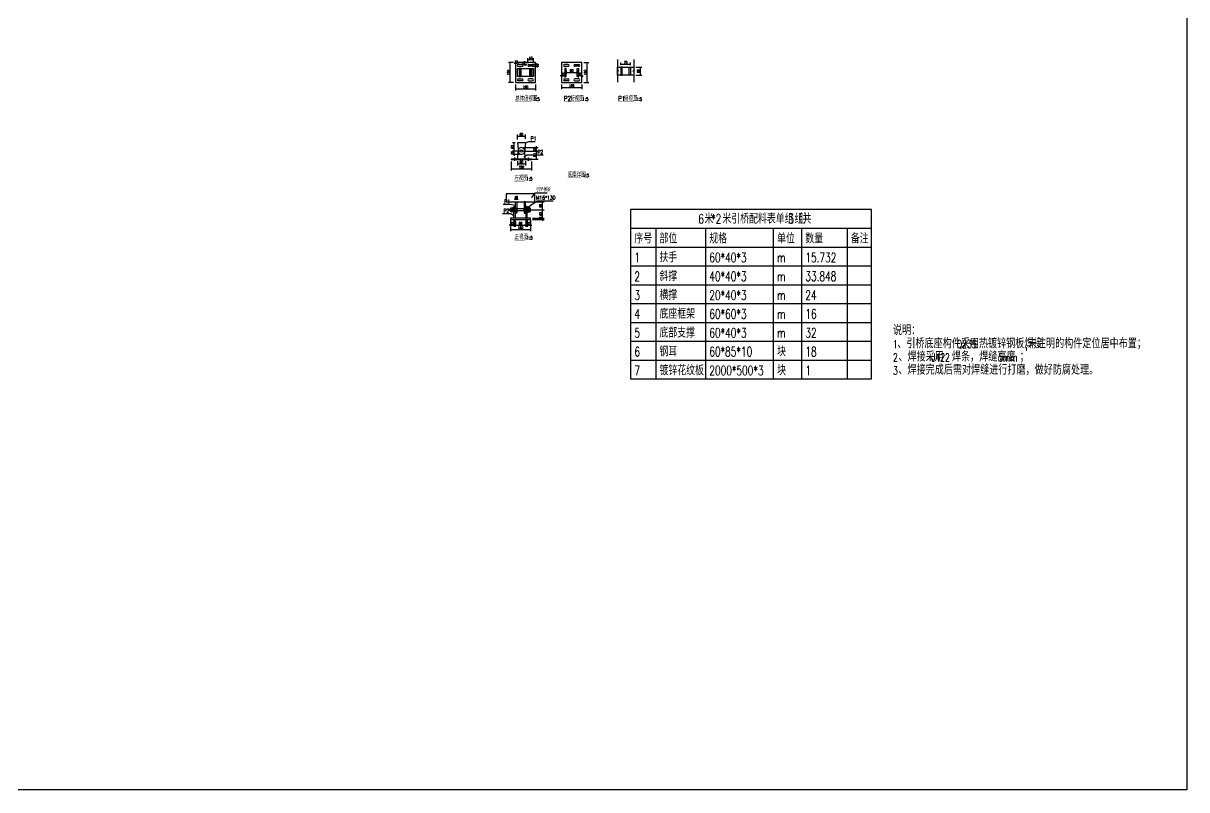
# Model space of a CAD drawing. Header units: millimetres. Extents: x -1003406 to 3312184, y 81337 to 716393.
# Drawn here: x 1125369 to 1134017, y 433868 to 439565 of the extents above; entities that cross this region are included whole.
import ezdxf

# ---------------------------------------------------------------- set-up
doc = ezdxf.new("R2010")
doc.units = ezdxf.units.MM
doc.header["$LTSCALE"] = 10
for name, pattern in [('ACAD_ISO03W100', [30, 12, -18]), ('CENTER2', [28.575, 19.05, -3.175, 3.175, -3.175]), ('DASHED2', [0.375, 0.25, -0.125])]:
    doc.linetypes.add(name, pattern=pattern)
doc.layers.get('0').update_dxf_attribs({"linetype": 'CONTINUOUS'})
doc.layers.get('Defpoints').update_dxf_attribs({"linetype": 'CONTINUOUS'})
for name, color, linetype in [('DIM_SYMB', 3, 'CONTINUOUS'), ('PUB_TAB', 7, 'CONTINUOUS'), ('PUB_TEXT', 7, 'CONTINUOUS'), ('W-MOUNTING固定方式', 5, 'CONTINUOUS'), ('铝架', 3, 'CONTINUOUS')]:
    doc.layers.add(name, color=color, linetype=linetype)
doc.styles.add('_TCH_WINDOW', font='SIMPLEX', dxfattribs={"height": 3.5, "bigfont": 'GBCBIG'})
doc.styles.get("Standard").update_dxf_attribs({"font": 'simplex.shx', "width": 0.7, "bigfont": 'hztxt.shx'})
doc.styles.add('STANDARD_T3', font='simplex.shx', dxfattribs={"width": 0.7, "bigfont": 'gbcbig.shx'})
doc.dimstyles.new('W&&5', dxfattribs={"dimtxt": 17.5, "dimasz": 5, "dimexe": 12.5, "dimexo": 15, "dimgap": 5, "dimtad": 1, "dimdec": 0, "dimzin": 0, "dimdsep": 46, "dimtxsty": 'STANDARD_T3', "dimcen": 0.09, "dimclrd": 1, "dimclre": 1, "dimclrt": 7, "dimazin": 2, "dimtfac": 1, "dimtdec": 0, "dimtix": 1, "dimtmove": 2, "dimatfit": 3, "dimfxl": 100, "dimtolj": 1, "dimtzin": 0, "dimarcsym": 0})

# ---------------------------------------------------------------- blocks, each defined once
blk = doc.blocks.new('*D62')
at = {"color": 1, "lineweight": -2, "transparency": 16777216}
for p, q in [((1129922.1, 439238.8), (1129967.7, 439238.8)), ((1129955.2, 439233.8), (1129955.2, 439183.8)), ((1129922.1, 439178.8), (1129967.7, 439178.8))]:
    blk.add_line(p, q, dxfattribs=at)
at = {"color": 1, "transparency": 16777216}
for points in [[(1129954.4, 439233.8), (1129956, 439233.8), (1129955.2, 439238.8)], [(1129954.4, 439183.8), (1129956, 439183.8), (1129955.2, 439178.8)]]:
    blk.add_solid(points, dxfattribs=at)
at = {"layer": 'Defpoints', "color": 0, "transparency": 16777216}
for p in [(1129907.1, 439238.8), (1129907.1, 439178.8), (1129955.2, 439178.8)]:
    blk.add_point(p, dxfattribs=at)
at = {"color": 7, "transparency": 16777216, "insert": (1129941.4, 439208.8), "char_height": 17.5, "attachment_point": 5, "rotation": 90, "style": 'STANDARD_T3'}
blk.add_mtext('\\A1;60', dxfattribs=at)
blk = doc.blocks.new('gangban')
at = {"layer": 'W-MOUNTING固定方式'}
for p, q in [((-1499900.8, 1203880.2), (-1499929.8, 1203880.2)), ((-1499929.8, 1203866.2), (-1499900.8, 1203866.2)), ((-1499851.8, 1203880.2), (-1499822.8, 1203880.2)), ((-1499822.8, 1203866.2), (-1499851.8, 1203866.2)), ((-1499929.8, 1203773.2), (-1499900.8, 1203773.2)), ((-1499900.8, 1203759.2), (-1499929.8, 1203759.2)), ((-1499822.8, 1203773.2), (-1499851.8, 1203773.2)), ((-1499851.8, 1203759.2), (-1499822.8, 1203759.2))]:
    blk.add_line(p, q, dxfattribs=at)
blk.add_lwpolyline([(-1499951.3, 1203744.7), (-1499801.3, 1203744.7), (-1499801.3, 1203894.7), (-1499951.3, 1203894.7)], close=True, dxfattribs=at)
for centre, start, end in [((-1499929.8, 1203873.2), 90, 270), ((-1499900.8, 1203873.2), 270, 90), ((-1499851.8, 1203873.2), 90, 270), ((-1499822.8, 1203873.2), 270, 90), ((-1499929.8, 1203766.2), 90, 270), ((-1499900.8, 1203766.2), 270, 90), ((-1499851.8, 1203766.2), 90, 270), ((-1499822.8, 1203766.2), 270, 90)]:
    blk.add_arc(centre, 7, start, end, dxfattribs=at)
blk = doc.blocks.new('*D63')
at = {"color": 1, "lineweight": -2, "transparency": 16777216}
for p, q in [((1129026.9, 439108.9), (1129026.9, 439065.2)), ((1129031.9, 439077.7), (1129171.9, 439077.7)), ((1129176.9, 439108.9), (1129176.9, 439065.2))]:
    blk.add_line(p, q, dxfattribs=at)
at = {"color": 1, "transparency": 16777216}
for points in [[(1129031.9, 439078.5), (1129031.9, 439076.8), (1129026.9, 439077.7)], [(1129171.9, 439078.5), (1129171.9, 439076.8), (1129176.9, 439077.7)]]:
    blk.add_solid(points, dxfattribs=at)
at = {"layer": 'Defpoints', "color": 0, "transparency": 16777216}
for p in [(1129026.9, 439123.9, 0), (1129176.9, 439123.9, 0), (1129176.9, 439077.7)]:
    blk.add_point(p, dxfattribs=at)
at = {"color": 7, "transparency": 16777216, "insert": (1129101.9, 439091.4), "char_height": 17.5, "attachment_point": 5, "style": 'STANDARD_T3'}
blk.add_mtext('\\A1;150', dxfattribs=at)
blk = doc.blocks.new('*D64')
at = {"color": 1, "lineweight": -2, "transparency": 16777216}
for p, q in [((1129011.9, 439273.9), (1128976.8, 439273.9)), ((1128989.3, 439128.9), (1128989.3, 439268.9)), ((1129011.9, 439123.9), (1128976.8, 439123.9))]:
    blk.add_line(p, q, dxfattribs=at)
at = {"color": 1, "transparency": 16777216}
for points in [[(1128988.5, 439268.9), (1128990.2, 439268.9), (1128989.3, 439273.9)], [(1128988.5, 439128.9), (1128990.2, 439128.9), (1128989.3, 439123.9)]]:
    blk.add_solid(points, dxfattribs=at)
at = {"layer": 'Defpoints', "color": 0, "transparency": 16777216}
for p in [(1128989.3, 439273.9), (1129026.9, 439273.9, 0), (1129026.9, 439123.9, 0)]:
    blk.add_point(p, dxfattribs=at)
at = {"color": 7, "transparency": 16777216, "insert": (1128975.6, 439198.9), "char_height": 17.5, "attachment_point": 5, "rotation": 90, "style": 'STANDARD_T3'}
blk.add_mtext('\\A1;150', dxfattribs=at)
blk = doc.blocks.new('*D108')
at = {"color": 1, "lineweight": -2, "transparency": 16777216}
for p, q in [((1129077.9, 439273.9), (1129111, 439273.9)), ((1129077.9, 439259.4), (1129111, 439259.4)), ((1129098.5, 439278.9), (1129098.5, 439283.9)), ((1129098.5, 439259.4), (1129098.5, 439273.9)), ((1129098.5, 439254.4), (1129098.5, 439249.4))]:
    blk.add_line(p, q, dxfattribs=at)
at = {"color": 1, "transparency": 16777216}
for points in [[(1129097.6, 439278.9), (1129099.3, 439278.9), (1129098.5, 439273.9)], [(1129097.6, 439254.4), (1129099.3, 439254.4), (1129098.5, 439259.4)]]:
    blk.add_solid(points, dxfattribs=at)
at = {"layer": 'Defpoints', "color": 0, "transparency": 16777216}
for p in [(1129062.9, 439273.9, 0), (1129062.9, 439259.4, 0), (1129098.5, 439273.9)]:
    blk.add_point(p, dxfattribs=at)
at = {"color": 7, "transparency": 16777216, "insert": (1129084.7, 439266.6), "char_height": 17.5, "attachment_point": 5, "rotation": 90, "style": 'STANDARD_T3'}
blk.add_mtext('\\A1;15', dxfattribs=at)
blk = doc.blocks.new('*D109')
at = {"color": 1, "lineweight": -2, "transparency": 16777216}
for p, q in [((1129021.9, 439264.8), (1129016.9, 439264.8)), ((1129026.9, 439267.4), (1129026.9, 439277.3)), ((1129041.4, 439264.8), (1129026.9, 439264.8)), ((1129041.4, 439267.4), (1129041.4, 439277.3)), ((1129046.4, 439264.8), (1129051.4, 439264.8))]:
    blk.add_line(p, q, dxfattribs=at)
at = {"color": 1, "transparency": 16777216}
for points in [[(1129021.9, 439265.7), (1129021.9, 439264), (1129026.9, 439264.8)], [(1129046.4, 439265.7), (1129046.4, 439264), (1129041.4, 439264.8)]]:
    blk.add_solid(points, dxfattribs=at)
at = {"layer": 'Defpoints', "color": 0, "transparency": 16777216}
for p in [(1129026.9, 439264.8), (1129026.9, 439252.4, 0), (1129041.4, 439252.4, 0)]:
    blk.add_point(p, dxfattribs=at)
at = {"color": 7, "transparency": 16777216, "insert": (1129034.1, 439278.6), "char_height": 17.5, "attachment_point": 5, "style": 'STANDARD_T3'}
blk.add_mtext('\\A1;15', dxfattribs=at)
blk = doc.blocks.new('*D110')
at = {"color": 1, "lineweight": -2, "transparency": 16777216}
for p, q in [((1129155.9, 439259.4), (1129200.7, 439259.4)), ((1129155.9, 439245.4), (1129200.7, 439245.4)), ((1129188.2, 439264.4), (1129188.2, 439269.4)), ((1129188.2, 439259.4), (1129188.2, 439245.4)), ((1129188.2, 439240.4), (1129188.2, 439235.4))]:
    blk.add_line(p, q, dxfattribs=at)
at = {"color": 1, "transparency": 16777216}
for points in [[(1129187.3, 439264.4), (1129189, 439264.4), (1129188.2, 439259.4)], [(1129187.3, 439240.4), (1129189, 439240.4), (1129188.2, 439245.4)]]:
    blk.add_solid(points, dxfattribs=at)
at = {"layer": 'Defpoints', "color": 0, "transparency": 16777216}
for p in [(1129140.9, 439259.4, 0), (1129140.9, 439245.4, 0), (1129188.2, 439245.4)]:
    blk.add_point(p, dxfattribs=at)
at = {"color": 7, "transparency": 16777216, "insert": (1129174.4, 439252.4), "char_height": 17.5, "attachment_point": 5, "rotation": 90, "style": 'STANDARD_T3'}
blk.add_mtext('\\A1;14', dxfattribs=at)
blk = doc.blocks.new('*D111')
at = {"color": 1, "lineweight": -2, "transparency": 16777216}
for p, q in [((1129119.4, 439267.4), (1129119.4, 439305.8)), ((1129162.4, 439267.4), (1129162.4, 439305.8)), ((1129157.4, 439293.3), (1129124.4, 439293.3))]:
    blk.add_line(p, q, dxfattribs=at)
at = {"color": 1, "transparency": 16777216}
for points in [[(1129124.4, 439294.1), (1129124.4, 439292.4), (1129119.4, 439293.3)], [(1129157.4, 439294.1), (1129157.4, 439292.4), (1129162.4, 439293.3)]]:
    blk.add_solid(points, dxfattribs=at)
at = {"layer": 'Defpoints', "color": 0, "transparency": 16777216}
for p in [(1129119.4, 439293.3), (1129119.4, 439252.4, 0), (1129162.4, 439252.4, 0)]:
    blk.add_point(p, dxfattribs=at)
at = {"color": 7, "transparency": 16777216, "insert": (1129140.9, 439307), "char_height": 17.5, "attachment_point": 5, "style": 'STANDARD_T3'}
blk.add_mtext('\\A1;43', dxfattribs=at)
blk = doc.blocks.new('*D65')
at = {"color": 1, "lineweight": -2, "transparency": 16777216}
for p, q in [((1129041.6, 438700.5), (1129041.6, 438738.5)), ((1129046.6, 438726), (1129096.6, 438726)), ((1129101.6, 438705.5), (1129101.6, 438738.5))]:
    blk.add_line(p, q, dxfattribs=at)
at = {"color": 1, "transparency": 16777216}
for points in [[(1129046.6, 438726.8), (1129046.6, 438725.1), (1129041.6, 438726)], [(1129096.6, 438726.8), (1129096.6, 438725.1), (1129101.6, 438726)]]:
    blk.add_solid(points, dxfattribs=at)
at = {"layer": 'Defpoints', "color": 0, "transparency": 16777216}
for p in [(1129101.6, 438726), (1129041.6, 438685.5), (1129101.6, 438690.5)]:
    blk.add_point(p, dxfattribs=at)
at = {"color": 7, "transparency": 16777216, "insert": (1129071.6, 438739.7), "char_height": 17.5, "attachment_point": 5, "style": 'STANDARD_T3'}
blk.add_mtext('\\A1;60', dxfattribs=at)
blk = doc.blocks.new('*D66')
at = {"color": 1, "lineweight": -2, "transparency": 16777216}
for p, q in [((1129026.6, 438675.5), (1129005.9, 438675.5)), ((1129056.6, 438615.5), (1129005.9, 438615.5)), ((1129018.4, 438620.5), (1129018.4, 438670.5))]:
    blk.add_line(p, q, dxfattribs=at)
at = {"color": 1, "transparency": 16777216}
for points in [[(1129017.5, 438670.5), (1129019.2, 438670.5), (1129018.4, 438675.5)], [(1129017.5, 438620.5), (1129019.2, 438620.5), (1129018.4, 438615.5)]]:
    blk.add_solid(points, dxfattribs=at)
at = {"layer": 'Defpoints', "color": 0, "transparency": 16777216}
for p in [(1129018.4, 438675.5), (1129041.6, 438675.5), (1129071.6, 438615.5)]:
    blk.add_point(p, dxfattribs=at)
at = {"color": 7, "transparency": 16777216, "insert": (1129004.6, 438645.5), "char_height": 17.5, "attachment_point": 5, "rotation": 90, "style": 'STANDARD_T3'}
blk.add_mtext('\\A1;60', dxfattribs=at)
blk = doc.blocks.new('*D67')
at = {"color": 1, "lineweight": -2, "transparency": 16777216}
for p, q in [((1129056.6, 438615.5), (1129005.9, 438615.5)), ((1129018.4, 438620.5), (1129018.4, 438625.5)), ((1129018.4, 438590.5), (1129018.4, 438615.5)), ((1129056.6, 438590.5), (1129005.9, 438590.5)), ((1129018.4, 438585.5), (1129018.4, 438580.5))]:
    blk.add_line(p, q, dxfattribs=at)
at = {"color": 1, "transparency": 16777216}
for points in [[(1129017.5, 438620.5), (1129019.2, 438620.5), (1129018.4, 438615.5)], [(1129017.5, 438585.5), (1129019.2, 438585.5), (1129018.4, 438590.5)]]:
    blk.add_solid(points, dxfattribs=at)
at = {"layer": 'Defpoints', "color": 0, "transparency": 16777216}
for p in [(1129018.4, 438615.5), (1129071.6, 438615.5), (1129071.6, 438590.5)]:
    blk.add_point(p, dxfattribs=at)
at = {"color": 7, "transparency": 16777216, "insert": (1129004.6, 438603), "char_height": 17.5, "attachment_point": 5, "rotation": 90, "style": 'STANDARD_T3'}
blk.add_mtext('\\A1;25', dxfattribs=at)
blk = doc.blocks.new('*D68')
at = {"color": 1, "lineweight": -2, "transparency": 16777216}
for p, q in [((1129086.6, 438640.5), (1129196.3, 438640.5)), ((1129086.6, 438615.5), (1129196.3, 438615.5)), ((1129183.8, 438645.5), (1129183.8, 438650.5)), ((1129183.8, 438615.5), (1129183.8, 438640.5)), ((1129183.8, 438610.5), (1129183.8, 438605.5))]:
    blk.add_line(p, q, dxfattribs=at)
at = {"color": 1, "transparency": 16777216}
for points in [[(1129183, 438645.5), (1129184.6, 438645.5), (1129183.8, 438640.5)], [(1129183, 438610.5), (1129184.6, 438610.5), (1129183.8, 438615.5)]]:
    blk.add_solid(points, dxfattribs=at)
at = {"layer": 'Defpoints', "color": 0, "transparency": 16777216}
for p in [(1129071.6, 438640.5), (1129071.6, 438615.5), (1129183.8, 438640.5)]:
    blk.add_point(p, dxfattribs=at)
at = {"color": 7, "transparency": 16777216, "insert": (1129170.1, 438628), "char_height": 17.5, "attachment_point": 5, "rotation": 90, "style": 'STANDARD_T3'}
blk.add_mtext('\\A1;25', dxfattribs=at)
blk = doc.blocks.new('*D69')
at = {"color": 1, "lineweight": -2, "transparency": 16777216}
for p, q in [((1129126.6, 438615.5), (1129196.3, 438615.5)), ((1129183.8, 438560.5), (1129183.8, 438610.5)), ((1129126.6, 438555.5), (1129196.3, 438555.5))]:
    blk.add_line(p, q, dxfattribs=at)
at = {"color": 1, "transparency": 16777216}
for points in [[(1129183, 438610.5), (1129184.6, 438610.5), (1129183.8, 438615.5)], [(1129183, 438560.5), (1129184.6, 438560.5), (1129183.8, 438555.5)]]:
    blk.add_solid(points, dxfattribs=at)
at = {"layer": 'Defpoints', "color": 0, "transparency": 16777216}
for p in [(1129111.6, 438615.5), (1129183.8, 438615.5), (1129111.6, 438555.5)]:
    blk.add_point(p, dxfattribs=at)
at = {"color": 7, "transparency": 16777216, "insert": (1129170.1, 438585.5), "char_height": 17.5, "attachment_point": 5, "rotation": 90, "style": 'STANDARD_T3'}
blk.add_mtext('\\A1;60', dxfattribs=at)
blk = doc.blocks.new('*D70')
at = {"color": 1, "lineweight": -2, "transparency": 16777216}
for p, q in [((1129041.6, 438540.5), (1129041.6, 438507.5)), ((1129046.6, 438520), (1129096.6, 438520)), ((1129101.6, 438540.5), (1129101.6, 438507.5))]:
    blk.add_line(p, q, dxfattribs=at)
at = {"color": 1, "transparency": 16777216}
for points in [[(1129046.6, 438520.9), (1129046.6, 438519.2), (1129041.6, 438520)], [(1129096.6, 438520.9), (1129096.6, 438519.2), (1129101.6, 438520)]]:
    blk.add_solid(points, dxfattribs=at)
at = {"layer": 'Defpoints', "color": 0, "transparency": 16777216}
for p in [(1129041.6, 438555.5), (1129101.6, 438555.5), (1129101.6, 438520)]:
    blk.add_point(p, dxfattribs=at)
at = {"color": 7, "transparency": 16777216, "insert": (1129071.6, 438533.8), "char_height": 17.5, "attachment_point": 5, "style": 'STANDARD_T3'}
blk.add_mtext('\\A1;60', dxfattribs=at)
blk = doc.blocks.new('*D112')
at = {"color": 1, "lineweight": -2, "transparency": 16777216}
for p, q in [((1129365.1, 439173.5), (1129360.1, 439173.5)), ((1129370.1, 439177.9), (1129370.1, 439161)), ((1129370.1, 439173.5), (1129395.5, 439173.5)), ((1129395.5, 439177.2), (1129395.5, 439161)), ((1129400.5, 439173.5), (1129405.5, 439173.5))]:
    blk.add_line(p, q, dxfattribs=at)
at = {"color": 1, "transparency": 16777216}
for points in [[(1129365.1, 439174.4), (1129365.1, 439172.7), (1129370.1, 439173.5)], [(1129400.5, 439174.4), (1129400.5, 439172.7), (1129395.5, 439173.5)]]:
    blk.add_solid(points, dxfattribs=at)
at = {"layer": 'Defpoints', "color": 0, "transparency": 16777216}
for p in [(1129370.1, 439192.9, 0), (1129395.5, 439192.2, 0), (1129395.5, 439173.5)]:
    blk.add_point(p, dxfattribs=at)
at = {"color": 7, "transparency": 16777216, "insert": (1129382.8, 439187.3), "char_height": 17.5, "attachment_point": 5, "style": 'STANDARD_T3'}
blk.add_mtext('\\A1;25', dxfattribs=at)
blk = doc.blocks.new('*D71')
at = {"color": 1, "lineweight": -2, "transparency": 16777216}
for p, q in [((1129812, 439253.8), (1129812, 439273)), ((1129817, 439260.5), (1129877.2, 439260.5)), ((1129882.2, 439253.8), (1129882.2, 439273))]:
    blk.add_line(p, q, dxfattribs=at)
at = {"color": 1, "transparency": 16777216}
for points in [[(1129817, 439261.3), (1129817, 439259.7), (1129812, 439260.5)], [(1129877.2, 439261.3), (1129877.2, 439259.7), (1129882.2, 439260.5)]]:
    blk.add_solid(points, dxfattribs=at)
at = {"layer": 'Defpoints', "color": 0, "transparency": 16777216}
for p in [(1129812, 439238.8, 0), (1129882.2, 439260.5), (1129882.2, 439238.8, 0)]:
    blk.add_point(p, dxfattribs=at)
at = {"color": 7, "transparency": 16777216, "insert": (1129847.1, 439274.2), "char_height": 17.5, "attachment_point": 5, "style": 'STANDARD_T3'}
blk.add_mtext('\\A1;70', dxfattribs=at)
blk = doc.blocks.new('*D72')
at = {"color": 1, "lineweight": -2, "transparency": 16777216}
for p, q in [((1129115.1, 438102.5), (1129115.1, 438051.5)), ((1129139.9, 438102.4), (1129139.9, 438051.5)), ((1129110.1, 438064), (1129105.1, 438064)), ((1129115.1, 438064), (1129139.9, 438064)), ((1129144.9, 438064), (1129149.9, 438064))]:
    blk.add_line(p, q, dxfattribs=at)
at = {"color": 1, "transparency": 16777216}
for points in [[(1129110.1, 438064.8), (1129110.1, 438063.2), (1129115.1, 438064)], [(1129144.9, 438064.8), (1129144.9, 438063.2), (1129139.9, 438064)]]:
    blk.add_solid(points, dxfattribs=at)
at = {"layer": 'Defpoints', "color": 0, "transparency": 16777216}
for p in [(1129115.1, 438117.5, 0), (1129139.9, 438117.4), (1129139.9, 438064)]:
    blk.add_point(p, dxfattribs=at)
at = {"color": 7, "transparency": 16777216, "insert": (1129127.5, 438077.8), "char_height": 17.5, "attachment_point": 5, "style": 'STANDARD_T3'}
blk.add_mtext('\\A1;25', dxfattribs=at)
blk = doc.blocks.new('*D73')
at = {"color": 1, "lineweight": -2, "transparency": 16777216}
for p, q in [((1129024.9, 438102.4), (1129024.9, 438051.5)), ((1129105.1, 438102.4), (1129105.1, 438051.5)), ((1129029.9, 438064), (1129100.1, 438064))]:
    blk.add_line(p, q, dxfattribs=at)
at = {"color": 1, "transparency": 16777216}
for points in [[(1129029.9, 438064.8), (1129029.9, 438063.2), (1129024.9, 438064)], [(1129100.1, 438064.8), (1129100.1, 438063.2), (1129105.1, 438064)]]:
    blk.add_solid(points, dxfattribs=at)
at = {"layer": 'Defpoints', "color": 0, "transparency": 16777216}
for p in [(1129024.9, 438117.4, 0), (1129105.1, 438117.4, 0), (1129105.1, 438064)]:
    blk.add_point(p, dxfattribs=at)
at = {"color": 7, "transparency": 16777216, "insert": (1129065, 438077.8), "char_height": 17.5, "attachment_point": 5, "style": 'STANDARD_T3'}
blk.add_mtext('\\A1;80', dxfattribs=at)
blk = doc.blocks.new('*D74')
at = {"color": 1, "lineweight": -2, "transparency": 16777216}
for p, q in [((1128989.9, 438102.4), (1128989.9, 438051.5)), ((1129014.9, 438102.5), (1129014.9, 438051.5)), ((1128984.9, 438064), (1128979.9, 438064)), ((1128989.9, 438064), (1129014.9, 438064)), ((1129019.9, 438064), (1129024.9, 438064))]:
    blk.add_line(p, q, dxfattribs=at)
at = {"color": 1, "transparency": 16777216}
for points in [[(1128984.9, 438064.8), (1128984.9, 438063.2), (1128989.9, 438064)], [(1129019.9, 438064.8), (1129019.9, 438063.2), (1129014.9, 438064)]]:
    blk.add_solid(points, dxfattribs=at)
at = {"layer": 'Defpoints', "color": 0, "transparency": 16777216}
for p in [(1128989.9, 438117.4), (1129014.9, 438117.5, 0), (1129014.9, 438064)]:
    blk.add_point(p, dxfattribs=at)
at = {"color": 7, "transparency": 16777216, "insert": (1129002.4, 438077.8), "char_height": 17.5, "attachment_point": 5, "style": 'STANDARD_T3'}
blk.add_mtext('\\A1;25', dxfattribs=at)
blk = doc.blocks.new('*D113')
at = {"color": 1, "lineweight": -2, "transparency": 16777216}
for p, q in [((1128989.9, 438092.4), (1128989.9, 438019.5)), ((1129139.9, 438092.4), (1129139.9, 438019.5)), ((1128994.9, 438032), (1129134.9, 438032))]:
    blk.add_line(p, q, dxfattribs=at)
at = {"color": 1, "transparency": 16777216}
for points in [[(1128994.9, 438032.9), (1128994.9, 438031.2), (1128989.9, 438032)], [(1129134.9, 438032.9), (1129134.9, 438031.2), (1129139.9, 438032)]]:
    blk.add_solid(points, dxfattribs=at)
at = {"layer": 'Defpoints', "color": 0, "transparency": 16777216}
for p in [(1128989.9, 438107.4), (1129139.9, 438107.4), (1129139.9, 438032)]:
    blk.add_point(p, dxfattribs=at)
at = {"color": 7, "transparency": 16777216, "insert": (1129064.9, 438045.8), "char_height": 17.5, "attachment_point": 5, "style": 'STANDARD_T3'}
blk.add_mtext('\\A1;150', dxfattribs=at)
blk = doc.blocks.new('*D114')
at = {"color": 1, "lineweight": -2, "transparency": 16777216}
for p, q in [((1129154.9, 438117.4), (1129241.1, 438117.4)), ((1129154.9, 438107.4), (1129241.1, 438107.4)), ((1129228.6, 438122.4), (1129228.6, 438127.4)), ((1129228.6, 438107.4), (1129228.6, 438117.4)), ((1129228.6, 438102.4), (1129228.6, 438097.4))]:
    blk.add_line(p, q, dxfattribs=at)
at = {"color": 1, "transparency": 16777216}
for points in [[(1129227.7, 438122.4), (1129229.4, 438122.4), (1129228.6, 438117.4)], [(1129227.7, 438102.4), (1129229.4, 438102.4), (1129228.6, 438107.4)]]:
    blk.add_solid(points, dxfattribs=at)
at = {"layer": 'Defpoints', "color": 0, "transparency": 16777216}
for p in [(1129139.9, 438117.4), (1129139.9, 438107.4), (1129228.6, 438117.4)]:
    blk.add_point(p, dxfattribs=at)
at = {"color": 7, "transparency": 16777216, "insert": (1129214.8, 438112.4), "char_height": 17.5, "attachment_point": 5, "rotation": 90, "style": 'STANDARD_T3'}
blk.add_mtext('\\A1;10', dxfattribs=at)
blk = doc.blocks.new('*D115')
at = {"color": 1, "lineweight": -2, "transparency": 16777216}
for p, q in [((1129014.9, 438102.5), (1129014.9, 438051.5)), ((1129024.9, 438102.5), (1129024.9, 438051.5)), ((1129009.9, 438064), (1129004.9, 438064)), ((1129014.9, 438064), (1129024.9, 438064)), ((1129029.9, 438064), (1129034.9, 438064))]:
    blk.add_line(p, q, dxfattribs=at)
at = {"color": 1, "transparency": 16777216}
for points in [[(1129009.9, 438064.8), (1129009.9, 438063.2), (1129014.9, 438064)], [(1129029.9, 438064.8), (1129029.9, 438063.2), (1129024.9, 438064)]]:
    blk.add_solid(points, dxfattribs=at)
at = {"layer": 'Defpoints', "color": 0, "transparency": 16777216}
for p in [(1129014.9, 438117.5, 0), (1129024.9, 438117.5, 0), (1129024.9, 438064)]:
    blk.add_point(p, dxfattribs=at)
at = {"color": 7, "transparency": 16777216, "insert": (1129019.9, 438077.8), "char_height": 17.5, "attachment_point": 5, "style": 'STANDARD_T3'}
blk.add_mtext('\\A1;10', dxfattribs=at)
blk = doc.blocks.new('*D116')
at = {"color": 1, "lineweight": -2, "transparency": 16777216}
for p, q in [((1129130.1, 438177.8), (1129241.1, 438177.8)), ((1129228.6, 438122.4), (1129228.6, 438172.8)), ((1129154.9, 438117.4), (1129241.1, 438117.4))]:
    blk.add_line(p, q, dxfattribs=at)
at = {"color": 1, "transparency": 16777216}
for points in [[(1129227.7, 438172.8), (1129229.4, 438172.8), (1129228.6, 438177.8)], [(1129227.7, 438122.4), (1129229.4, 438122.4), (1129228.6, 438117.4)]]:
    blk.add_solid(points, dxfattribs=at)
at = {"layer": 'Defpoints', "color": 0, "transparency": 16777216}
for p in [(1129115.1, 438177.8, 0), (1129228.6, 438177.8), (1129139.9, 438117.4)]:
    blk.add_point(p, dxfattribs=at)
at = {"color": 7, "transparency": 16777216, "insert": (1129214.8, 438147.6), "char_height": 17.5, "attachment_point": 5, "rotation": 90, "style": 'STANDARD_T3'}
blk.add_mtext('\\A1;60', dxfattribs=at)
blk = doc.blocks.new('*D117')
at = {"color": 1, "lineweight": -2, "transparency": 16777216}
for p, q in [((1129117.1, 438237.5), (1129241.1, 438237.5)), ((1129130.1, 438177.8), (1129241.1, 438177.8)), ((1129228.6, 438182.8), (1129228.6, 438232.5))]:
    blk.add_line(p, q, dxfattribs=at)
at = {"color": 1, "transparency": 16777216}
for points in [[(1129227.7, 438232.5), (1129229.4, 438232.5), (1129228.6, 438237.5)], [(1129227.7, 438182.8), (1129229.4, 438182.8), (1129228.6, 438177.8)]]:
    blk.add_solid(points, dxfattribs=at)
at = {"layer": 'Defpoints', "color": 0, "transparency": 16777216}
for p in [(1129102.1, 438237.5, 0), (1129115.1, 438177.8, 0), (1129228.6, 438237.5)]:
    blk.add_point(p, dxfattribs=at)
at = {"color": 7, "transparency": 16777216, "insert": (1129214.8, 438207.6), "char_height": 17.5, "attachment_point": 5, "rotation": 90, "style": 'STANDARD_T3'}
blk.add_mtext('\\A1;60', dxfattribs=at)
blk = doc.blocks.new('*D118')
at = {"color": 1, "lineweight": -2, "transparency": 16777216}
for p, q in [((1129105.1, 438102.4), (1129105.1, 438051.5)), ((1129115.1, 438102.5), (1129115.1, 438051.5)), ((1129100.1, 438064), (1129095.1, 438064)), ((1129105.1, 438064), (1129115.1, 438064)), ((1129120.1, 438064), (1129125.1, 438064))]:
    blk.add_line(p, q, dxfattribs=at)
at = {"color": 1, "transparency": 16777216}
for points in [[(1129100.1, 438064.8), (1129100.1, 438063.2), (1129105.1, 438064)], [(1129120.1, 438064.8), (1129120.1, 438063.2), (1129115.1, 438064)]]:
    blk.add_solid(points, dxfattribs=at)
at = {"layer": 'Defpoints', "color": 0, "transparency": 16777216}
for p in [(1129105.1, 438117.4, 0), (1129115.1, 438117.5, 0), (1129115.1, 438064)]:
    blk.add_point(p, dxfattribs=at)
at = {"color": 7, "transparency": 16777216, "insert": (1129110.1, 438077.8), "char_height": 17.5, "attachment_point": 5, "style": 'STANDARD_T3'}
blk.add_mtext('\\A1;10', dxfattribs=at)
blk = doc.blocks.new('*D106')
at = {"color": 1, "lineweight": -2, "transparency": 16777216}
for p, q in [((1129405.5, 439213.8), (1129405.5, 439186.4)), ((1129485.6, 439213.8), (1129485.6, 439186.4)), ((1129410.5, 439198.9), (1129480.6, 439198.9))]:
    blk.add_line(p, q, dxfattribs=at)
at = {"color": 1, "transparency": 16777216}
for points in [[(1129410.5, 439199.7), (1129410.5, 439198.1), (1129405.5, 439198.9)], [(1129480.6, 439199.7), (1129480.6, 439198.1), (1129485.6, 439198.9)]]:
    blk.add_solid(points, dxfattribs=at)
at = {"layer": 'Defpoints', "color": 0, "transparency": 16777216}
for p in [(1129405.5, 439228.8, 0), (1129485.6, 439228.8, 0), (1129485.6, 439198.9)]:
    blk.add_point(p, dxfattribs=at)
at = {"color": 7, "transparency": 16777216, "insert": (1129445.6, 439212.6), "char_height": 17.5, "attachment_point": 5, "style": 'STANDARD_T3'}
blk.add_mtext('\\A1;80', dxfattribs=at)
blk = doc.blocks.new('*D107')
at = {"color": 1, "lineweight": -2, "transparency": 16777216}
for p, q in [((1128996.6, 438536.5), (1128996.6, 438469.7)), ((1129146.6, 438536.5), (1129146.6, 438469.7)), ((1129001.6, 438482.2), (1129141.6, 438482.2))]:
    blk.add_line(p, q, dxfattribs=at)
at = {"color": 1, "transparency": 16777216}
for points in [[(1129001.6, 438483), (1129001.6, 438481.4), (1128996.6, 438482.2)], [(1129141.6, 438483), (1129141.6, 438481.4), (1129146.6, 438482.2)]]:
    blk.add_solid(points, dxfattribs=at)
at = {"layer": 'Defpoints', "color": 0, "transparency": 16777216}
for p in [(1128996.6, 438551.5, 0), (1129146.6, 438551.5, 0), (1129146.6, 438482.2)]:
    blk.add_point(p, dxfattribs=at)
at = {"color": 7, "transparency": 16777216, "insert": (1129071.6, 438496), "char_height": 17.5, "attachment_point": 5, "style": 'STANDARD_T3'}
blk.add_mtext('\\A1;150', dxfattribs=at)
blk = doc.blocks.new('*D61')
at = {"color": 1, "lineweight": -2, "transparency": 16777216}
for p, q in [((1129489.6, 439173.5), (1129484.6, 439173.5)), ((1129494.6, 439177.2), (1129494.6, 439161)), ((1129520.1, 439173.5), (1129494.6, 439173.5)), ((1129520.1, 439177.9), (1129520.1, 439161)), ((1129525.1, 439173.5), (1129530.1, 439173.5))]:
    blk.add_line(p, q, dxfattribs=at)
at = {"color": 1, "transparency": 16777216}
for points in [[(1129489.6, 439174.4), (1129489.6, 439172.7), (1129494.6, 439173.5)], [(1129525.1, 439174.4), (1129525.1, 439172.7), (1129520.1, 439173.5)]]:
    blk.add_solid(points, dxfattribs=at)
at = {"layer": 'Defpoints', "color": 0, "transparency": 16777216}
for p in [(1129494.6, 439192.2, 0), (1129494.6, 439173.5), (1129520.1, 439192.9, 0)]:
    blk.add_point(p, dxfattribs=at)
at = {"color": 7, "transparency": 16777216, "insert": (1129507.3, 439187.3), "char_height": 17.5, "attachment_point": 5, "style": 'STANDARD_T3'}
blk.add_mtext('\\A1;25', dxfattribs=at)
blk = doc.blocks.new('*D623')
at = {"color": 1, "lineweight": -2, "transparency": 16777216}
for p, q in [((1129027.9, 438252.4), (1129027.9, 438270.8)), ((1129037.9, 438252.4), (1129037.9, 438270.8)), ((1129022.9, 438258.3), (1129017.9, 438258.3)), ((1129027.9, 438258.3), (1129037.9, 438258.3)), ((1129042.9, 438258.3), (1129047.9, 438258.3))]:
    blk.add_line(p, q, dxfattribs=at)
at = {"color": 1, "transparency": 16777216}
for points in [[(1129022.9, 438259.1), (1129022.9, 438257.5), (1129027.9, 438258.3)], [(1129042.9, 438259.1), (1129042.9, 438257.5), (1129037.9, 438258.3)]]:
    blk.add_solid(points, dxfattribs=at)
at = {"layer": 'Defpoints', "color": 0, "transparency": 16777216}
for p in [(1129027.9, 438237.4, 0), (1129037.9, 438258.3), (1129037.9, 438237.4, 0)]:
    blk.add_point(p, dxfattribs=at)
at = {"color": 7, "transparency": 16777216, "insert": (1129032.9, 438272.1), "char_height": 17.5, "attachment_point": 5, "style": 'STANDARD_T3'}
blk.add_mtext('\\A1;10', dxfattribs=at)
blk = doc.blocks.new('*D640')
at = {"color": 1, "lineweight": -2, "transparency": 16777216}
for p, q in [((1129535.1, 439273.9), (1129573.5, 439273.9)), ((1129561, 439128.9), (1129561, 439268.9)), ((1129535.1, 439123.9), (1129573.5, 439123.9))]:
    blk.add_line(p, q, dxfattribs=at)
at = {"color": 1, "transparency": 16777216}
for points in [[(1129560.2, 439268.9), (1129561.9, 439268.9), (1129561, 439273.9)], [(1129560.2, 439128.9), (1129561.9, 439128.9), (1129561, 439123.9)]]:
    blk.add_solid(points, dxfattribs=at)
at = {"layer": 'Defpoints', "color": 0, "transparency": 16777216}
for p in [(1129520.1, 439273.9, 0), (1129561, 439273.9), (1129520.1, 439123.9, 0)]:
    blk.add_point(p, dxfattribs=at)
at = {"color": 7, "transparency": 16777216, "insert": (1129547.3, 439198.9), "char_height": 17.5, "attachment_point": 5, "rotation": 90, "style": 'STANDARD_T3'}
blk.add_mtext('\\A1;150', dxfattribs=at)
blk = doc.blocks.new('*D641')
at = {"color": 1, "lineweight": -2, "transparency": 16777216}
for p, q in [((1129370.1, 439108.9), (1129370.1, 439075.8)), ((1129375.1, 439088.3), (1129515.1, 439088.3)), ((1129520.1, 439108.9), (1129520.1, 439075.8))]:
    blk.add_line(p, q, dxfattribs=at)
at = {"color": 1, "transparency": 16777216}
for points in [[(1129375.1, 439089.1), (1129375.1, 439087.5), (1129370.1, 439088.3)], [(1129515.1, 439089.1), (1129515.1, 439087.5), (1129520.1, 439088.3)]]:
    blk.add_solid(points, dxfattribs=at)
at = {"layer": 'Defpoints', "color": 0, "transparency": 16777216}
for p in [(1129370.1, 439123.9, 0), (1129520.1, 439123.9, 0), (1129520.1, 439088.3)]:
    blk.add_point(p, dxfattribs=at)
at = {"color": 7, "transparency": 16777216, "insert": (1129445.1, 439102.1), "char_height": 17.5, "attachment_point": 5, "style": 'STANDARD_T3'}
blk.add_mtext('\\A1;150', dxfattribs=at)

msp = doc.modelspace()

# ---------------------------------------------------------------- linework, layer by layer
for p, q in [((1129101.6, 438675.5, 0), (1129041.6, 438675.5, 0)), ((1129041.6, 438675.5, 0), (1129049.1, 438604.5, 0)), ((1129041.6, 438555.5, 0), (1129049.1, 438626.5, 0)), ((1129101.6, 438675.5, 0), (1129094, 438604.5, 0)), ((1129101.6, 438555.5, 0), (1129094, 438626.5, 0)), ((1129102.2, 438677.3), (1129127.5, 438686.4)), ((1129127.5, 438686.4), (1129174.2, 438686.4)), ((1129111.6, 438555.5, 0), (1129031.6, 438555.5, 0)), ((1129111.6, 438555.5, 0), (1129031.6, 438555.5, 0)), ((1129101.6, 438555.5, 0), (1129041.6, 438555.5, 0)), ((1129089.4, 438572), (1129111.2, 438586.2)), ((1129111.2, 438586.2), (1129232.8, 438586.2)), ((1129149.5, 438270.7), (1129176.5, 438305.9)), ((1129176.5, 438305.9), (1129264.4, 438305.9)), ((1128983.4, 438217.6), (1128936.7, 438217.6)), ((1129027.9, 438211), (1128983.4, 438217.6)), ((1129005.6, 438185.8, 0), (1128996.3, 438185.8, 0)), ((1129010.9, 438182.9, 0), (1129005.6, 438178.5, 0)), ((1129010.9, 438179.9, 0), (1129005.6, 438175.4, 0)), ((1129087.6, 438176.9), (1129188.7, 438246.4)), ((1129119.1, 438182.9, 0), (1129124.4, 438178.5, 0)), ((1129119.1, 438179.9, 0), (1129124.4, 438175.4, 0)), ((1129124.4, 438185.8, 0), (1129133.8, 438185.8, 0)), ((1129136.4, 438187.8, 0), (1129136.4, 438169.1, 0)), ((1129188.7, 438246.4), (1129307, 438246.4)), ((1128994, 438148.7), (1128931.1, 438148.7)), ((1129015.9, 438134.5), (1128994, 438148.7)), ((1128996.3, 438171.1, 0), (1129005.6, 438171.1, 0)), ((1129133.8, 438171.1, 0), (1129124.4, 438171.1, 0))]:
    msp.add_line(p, q)
at = {"color": 3, "linetype": 'CENTER2'}
for p, q in [((1129021.6, 438566.4, 0), (1129021.6, 438542.2, 0)), ((1129121.6, 438566.4, 0), (1129121.6, 438542.2, 0))]:
    msp.add_line(p, q, dxfattribs=at)
at = {"color": 4}
for p, q in [((1128993.6, 438178.5, 0), (1128988.3, 438178.5, 0)), ((1128989.6, 438186.5, 0), (1128993.6, 438186.5, 0)), ((1128993.6, 438170.5, 0), (1128989.6, 438170.5, 0))]:
    msp.add_line(p, q, dxfattribs=at)
at = {"color": 1}
for p, q in [((1129032.3, 438187.1, 0), (1129014.9, 438187.1, 0)), ((1129115.1, 438187.1, 0), (1129097.8, 438187.1, 0)), ((1129014.9, 438168.5, 0), (1129032.3, 438168.5, 0)), ((1129115.1, 438168.5, 0), (1129097.8, 438168.5, 0))]:
    msp.add_line(p, q, dxfattribs=at)
at = {"color": 6, "linetype": 'ACAD_ISO03W100'}
for p, q in [((1129115.1, 438185.8, 0), (1129014.9, 438185.8, 0)), ((1129115.1, 438169.8, 0), (1129014.9, 438169.8, 0))]:
    msp.add_line(p, q, dxfattribs=at)
at = {"color": 2}
for p, q in [((1129014.9, 438177.8, 0), (1129032.3, 438177.8, 0)), ((1129097.8, 438177.8, 0), (1129115.1, 438177.8, 0))]:
    msp.add_line(p, q, dxfattribs=at)
msp.add_lwpolyline([(1114456.5, 449200.6), (1134017, 449200.6), (1134017, 433868.1), (1114456.5, 433868.1)], close=True, dxfattribs=at)
at = {"elevation": 0}
for points in [[(1129056.3, 439168.8), (1129062.3, 439168.8), (1129062.3, 439228.8), (1129056.3, 439228.8)], [(1129148.5, 439168.8), (1129142.5, 439168.8), (1129142.5, 439228.8), (1129148.5, 439228.8)], [(1129395.5, 439168.9), (1129405.5, 439168.8), (1129405.5, 439228.8), (1129395.5, 439228.9)], [(1129495.6, 439168.8), (1129485.6, 439168.8), (1129485.6, 439228.8), (1129495.6, 439228.8)], [(1129146.6, 438555.5), (1128996.6, 438555.5), (1128996.6, 438551.5), (1129146.6, 438551.5)], [(1129013.6, 438555.5), (1129029.6, 438555.5), (1129029.6, 438551.5), (1129013.6, 438551.5)], [(1129113.6, 438555.5), (1129129.6, 438555.5), (1129129.6, 438551.5), (1129113.6, 438551.5)], [(1128957.5, 438237.4), (1129172.8, 438237.4), (1129172.8, 438297.4), (1128957.5, 438297.4)], [(1128988.3, 438185.1), (1128990.9, 438187.8), (1128990.9, 438169.1), (1128988.3, 438171.8)], [(1128993.6, 438189.8), (1128993.6, 438185.8), (1128993.6, 438171.1), (1128993.6, 438167.1)], [(1129024.9, 438117.4), (1129014.9, 438117.5), (1129014.9, 438202.5), (1129024.9, 438202.4)], [(1129037.9, 438152.4), (1129027.9, 438152.4), (1129027.9, 438237.4), (1129037.9, 438237.4)], [(1129092.1, 438152.4), (1129102.1, 438152.5), (1129102.1, 438237.5), (1129092.1, 438237.4)], [(1129105.1, 438117.4), (1129115.1, 438117.5), (1129115.1, 438202.5), (1129105.1, 438202.4)], [(1129136.4, 438189.8), (1129136.4, 438185.8), (1129136.4, 438171.1), (1129136.4, 438167.1)], [(1129139.9, 438117.4), (1128989.9, 438117.4), (1128989.9, 438107.4), (1129139.9, 438107.4)]]:
    msp.add_lwpolyline(points, close=True, dxfattribs=at)
at = {"const_width": 3.2}
for points in [[(1129100.7, 438676.7, 1), (1129103.7, 438677.8, 1)], [(1129088, 438571.2, 1), (1129090.7, 438572.9, 1)], [(1129148.5, 438269.4, 1), (1129150.5, 438272, 1)], [(1129029.5, 438210.8, 1), (1129026.4, 438211.3, 1)], [(1129086.3, 438176, 1), (1129089, 438177.8, 1)], [(1129017.2, 438133.6, 1), (1129014.6, 438135.3, 1)]]:
    msp.add_lwpolyline(points, format="xyb", close=True, dxfattribs=at)
at = {"elevation": 0}
for points in [[(1128990.9, 438187.8), (1128993.6, 438187.8), (1128993.6, 438169.1), (1128990.9, 438169.1)], [(1129010.9, 438160.5), (1129010.9, 438197.8), (1129014.9, 438197.8), (1129014.9, 438160.5), (1129010.9, 438160.5), (1129010.9, 438161.8)], [(1129119.1, 438160.5), (1129119.1, 438197.8), (1129115.1, 438197.8), (1129115.1, 438160.5), (1129119.1, 438160.5), (1129119.1, 438161.8)]]:
    msp.add_lwpolyline(points, dxfattribs=at)
for points in [[(1128996.3, 438193.8), (1129005.6, 438193.8), (1129005.6, 438192.5), (1129010.9, 438192.5), (1129010.9, 438164.5), (1129005.6, 438164.5), (1129005.6, 438192.5), (1129005.6, 438163.1), (1128996.3, 438163.1, -0.666667), (1128996.3, 438171.1, -0.363636), (1128996.3, 438185.8, -0.666667)], [(1129133.8, 438193.8), (1129124.4, 438193.8), (1129124.4, 438192.5), (1129119.1, 438192.5), (1129119.1, 438164.5), (1129124.4, 438164.5), (1129124.4, 438192.5), (1129124.4, 438163.1), (1129133.8, 438163.1, 0.666667), (1129133.8, 438171.1, 0.363636), (1129133.8, 438185.8, 0.666667)]]:
    msp.add_lwpolyline(points, format="xyb", close=True, dxfattribs=at)
msp.add_circle((1129071.6, 438615.5, 0), 9)
msp.add_circle((1129071.6, 438615.5, 0), 9)
msp.add_circle((1129071.6, 438615.5, 0), 9)
msp.add_circle((1129071.6, 438615.5, 0), 9)
for start, end in [(26.19556, 153.80444), (206.19556, 333.80444)]:
    msp.add_arc((1129071.6, 438615.5, 0), 25, start, end)
at = {"layer": 'DIM_SYMB'}
for points in [[(1129787.1, 439294.6), (1129787.1, 439214.6), (1129793.4, 439212.3), (1129780.8, 439210.1), (1129787.1, 439207.8), (1129787.1, 439127.8)], [(1129907.1, 439294.6), (1129907.1, 439214.6), (1129913.4, 439212.3), (1129900.8, 439210.1), (1129907.1, 439207.8), (1129907.1, 439127.8)]]:
    msp.add_lwpolyline(points, dxfattribs=at)
at = {"layer": 'DIM_SYMB', "const_width": 3.5}
for points in [[(1129026, 438981.7), (1129148.5, 438981.7)], [(1129387.6, 438981.7), (1129510.3, 438981.7)], [(1129790.6, 438981.7), (1129908.6, 438981.7)], [(1129019.6, 438391.2), (1129094.3, 438391.2)], [(1129416.4, 438416.2), (1129515.2, 438416.2)], [(1129021, 437953.1), (1129095.7, 437953.1)]]:
    msp.add_lwpolyline(points, dxfattribs=at)
at = {"layer": 'PUB_TAB', "color": 0}
msp.add_lwpolyline([(1129883.4, 436921.2), (1131673.2, 436921.2), (1131673.2, 438181.2), (1129883.4, 438181.2)], close=True, dxfattribs=at)
for points in [[(1129883.4, 438041.2), (1131673.2, 438041.2)], [(1130069.9, 438041.2), (1130069.9, 436921.2)], [(1130440.2, 438041.2), (1130440.2, 436921.2)], [(1130944, 438041.2), (1130944, 436921.2)], [(1131154, 438041.2), (1131154, 436921.2)], [(1131492.3, 438041.2), (1131492.3, 436921.2)], [(1129883.4, 437901.2), (1131673.2, 437901.2)], [(1129883.4, 437761.2), (1131673.2, 437761.2)], [(1129883.4, 437621.2), (1131673.2, 437621.2)], [(1129883.4, 437481.2), (1131673.2, 437481.2)], [(1129883.4, 437341.2), (1131673.2, 437341.2)], [(1129883.4, 437201.2), (1131673.2, 437201.2)], [(1129883.4, 437061.2), (1131673.2, 437061.2)]]:
    msp.add_lwpolyline(points, dxfattribs=at)
at = {"layer": '铝架', "color": 0, "elevation": 0}
for points in [[(1129041.9, 439228.9), (1129161.9, 439228.9), (1129161.9, 439168.9), (1129041.9, 439168.9)], [(1129787.1, 439238.8), (1129907.1, 439238.8), (1129907.1, 439178.8), (1129787.1, 439178.8)]]:
    msp.add_lwpolyline(points, close=True, dxfattribs=at)
at = {"layer": '铝架', "color": 0, "linetype": 'DASHED2', "elevation": 0}
for points in [[(1129065.3, 439168.8), (1129071.3, 439168.8), (1129071.3, 439228.8), (1129065.3, 439228.8)], [(1129139.5, 439168.8), (1129133.5, 439168.8), (1129133.5, 439228.8), (1129139.5, 439228.8)], [(1129812, 439178.8), (1129822, 439178.8), (1129822, 439238.8), (1129812, 439238.8)], [(1129882.2, 439178.8), (1129872.2, 439178.8), (1129872.2, 439238.8), (1129882.2, 439238.8)]]:
    msp.add_lwpolyline(points, close=True, dxfattribs=at)

# ---------------------------------------------------------------- block references
for p in [(2628978.2, -764620.9, 0), (2629321.4, -764620.9, 0)]:
    msp.add_blockref('gangban', p)

# ---------------------------------------------------------------- texts
at = {"layer": 'DIM_SYMB', "color": 0, "style": '_TCH_WINDOW'}
for s, height, p in [('说明：', 67.52, (1131833.8, 437247.8)), ('、引桥底座构件采用', 67.52, (1131865.8, 437149.8)), ('热镀锌钢板焊接', 67.52, (1132472.2, 437149.8)), ('未注明的构件定位居中布置；', 67.518, (1132836.2, 437149.8)), ('、焊接采用', 67.52, (1131873.8, 437051.8)), ('焊条，焊缝高度', 67.52, (1132271.6, 437051.8)), ('；', 67.5, (1132775.6, 437051.8)), ('、焊接完成后需对焊缝进行打磨，做好防腐处理。', 67.518, (1131873.8, 436953.8))]:
    msp.add_text(s, height=height, dxfattribs=at).set_placement(p)
at = {"layer": 'DIM_SYMB', "color": 0, "style": '_TCH_WINDOW', "width": 0.705882}
for s, p in [('1', (1131833.8, 437149.8)), ('Q235', (1132308.2, 437149.8)), (',', (1132816.2, 437149.8)), ('2', (1131833.8, 437051.8)), ('J422', (1132119.6, 437051.8)), ('5mm', (1132615.6, 437051.8)), ('3', (1131833.8, 436953.8))]:
    msp.add_text(s, height=59.5, dxfattribs=at).set_placement(p)
at = {"layer": 'PUB_TAB', "color": 0, "width": 0.7}
for s, p in [('6', (1130386, 438076.2)), ('米', (1130432.6, 438076.2)), ('*2', (1130481.6, 438076.2)), ('米引桥配料表单组（共', (1130565.6, 438076.2)), ('3', (1131055.6, 438076.2)), ('组）', (1131102.3, 438076.2)), ('序号', (1129911.4, 437929.2)), ('部位', (1130097.9, 437929.2)), ('规格', (1130468.2, 437929.2)), ('单位', (1130972, 437929.2)), ('数量', (1131182, 437929.2)), ('备注', (1131520.3, 437929.2)), ('1', (1129911.4, 437789.2)), ('扶手', (1130097.9, 437789.2)), ('60*40*3', (1130468.2, 437789.2)), ('m', (1130972, 437789.2)), ('15.732', (1131182, 437789.2)), ('2', (1129911.4, 437649.2)), ('斜撑', (1130097.9, 437649.2)), ('40*40*3', (1130468.2, 437649.2)), ('m', (1130972, 437649.2)), ('33.848', (1131182, 437649.2)), ('3', (1129911.4, 437509.2)), ('横撑', (1130097.9, 437509.2)), ('20*40*3', (1130468.2, 437509.2)), ('24', (1131182, 437509.2)), ('m', (1130972, 437509.2)), ('4', (1129911.4, 437369.2)), ('底座框架', (1130097.9, 437369.2)), ('60*60*3', (1130468.2, 437369.2)), ('m', (1130972, 437369.2)), ('16', (1131182, 437369.2)), ('5', (1129911.4, 437229.2)), ('底部支撑', (1130097.9, 437229.2)), ('60*40*3', (1130468.2, 437229.2)), ('m', (1130972, 437229.2)), ('32', (1131182, 437229.2)), ('6', (1129911.4, 437089.2)), ('钢耳', (1130097.9, 437089.2)), ('60*85*10', (1130468.2, 437089.2)), ('块', (1130972, 437089.2)), ('18', (1131182, 437089.2)), ('7', (1129911.4, 436949.2)), ('镀锌花纹板', (1130097.9, 436949.2)), ('2000*500*3', (1130468.2, 436949.2)), ('块', (1130972, 436949.2)), ('1', (1131182, 436949.2))]:
    msp.add_text(s, height=70, dxfattribs=at).set_placement(p)
at = {"layer": 'PUB_TEXT', "color": 7, "width": 0.7}
for s, height, p in [('总体俯视图', 35, (1129026, 438988.7, 0)), ('1:5', 25, (1129162.5, 438988.7, 0)), ('P2', 35, (1129387.6, 438988.7, 0)), ('俯视图', 35, (1129435.4, 438988.7, 0)), ('1:5', 25, (1129524.3, 438988.7, 0)), ('P1', 35, (1129790.6, 438988.7, 0)), ('俯视图', 35, (1129833.7, 438988.7, 0)), ('1:5', 25, (1129922.6, 438988.7, 0)), ('P1', 28, (1129141.5, 438694.8)), ('P2', 28, (1129191.8, 438594.6)), ('左视图', 35, (1129019.6, 438396.5)), ('底座详图', 35, (1129416.4, 438422.1)), ('1:5', 25, (1129529.2, 438422.1)), ('1:5', 25, (1129108.3, 438396.5)), ('引桥横梁', 28, (1129182.4, 438314.3)), ('M16*130', 28, (1129181, 438254.8)), ('P2', 28, (1128939.5, 438157.1)), ('P1', 28, (1128945.1, 438226)), ('正视图', 35, (1129021, 437958.5, 0)), ('1:5', 25, (1129109.7, 437958.5, 0))]:
    msp.add_text(s, height=height, dxfattribs=at).set_placement(p)

# ---------------------------------------------------------------- dimensions: what is measured, and where the dimension line sits
for base, p1, p2, picture, middle in [((1129119.4, 439293.3), (1129162.4, 439252.4, 0), (1129119.4, 439252.4, 0), '*D111', (1129140.9, 439307)), ((1129026.8829, 439264.8364), (1129041.3884, 439252.3866, 0), (1129026.8829, 439252.3866, 0), '*D109', (1129034.1356, 439278.5864)), ((1129485.6, 439198.9), (1129405.5, 439228.8, 0), (1129485.6, 439228.8, 0), '*D106', (1129445.6, 439212.6)), ((1129882.2, 439260.5), (1129812, 439238.8, 0), (1129882.2, 439238.8, 0), '*D71', (1129847.1, 439274.2)), ((1129176.9, 439077.7), (1129026.9, 439123.9, 0), (1129176.9, 439123.9, 0), '*D63', (1129101.9, 439091.4)), ((1129395.5, 439173.5), (1129370.1, 439192.9, 0), (1129395.5, 439192.2, 0), '*D112', (1129382.8, 439187.3)), ((1129520.1, 439088.3), (1129370.1, 439123.9, 0), (1129520.1, 439123.9, 0), '*D641', (1129445.1, 439102.1)), ((1129101.6, 438726, 0), (1129041.6, 438685.5, 0), (1129101.6, 438690.5, 0), '*D65', (1129071.6, 438739.7, 0)), ((1129146.6, 438482.2), (1128996.6, 438551.5, 0), (1129146.6, 438551.5, 0), '*D107', (1129071.6, 438496)), ((1129101.6, 438520, 0), (1129041.6, 438555.5, 0), (1129101.6, 438555.5, 0), '*D70', (1129071.6, 438533.8, 0)), ((1129037.9, 438258.3), (1129027.9, 438237.4, 0), (1129037.9, 438237.4, 0), '*D623', (1129032.9, 438272.1)), ((1129014.9, 438064, 0), (1128989.9, 438117.4, 0), (1129014.9, 438117.5, 0), '*D74', (1129002.4, 438077.8, 0)), ((1129139.9, 438032, 0), (1128989.9, 438107.4, 0), (1129139.9, 438107.4, 0), '*D113', (1129064.9, 438045.8, 0)), ((1129024.9, 438064, 0), (1129014.9, 438117.5, 0), (1129024.9, 438117.5, 0), '*D115', (1129019.9, 438077.8, 0)), ((1129105.1, 438064, 0), (1129024.9, 438117.4, 0), (1129105.1, 438117.4, 0), '*D73', (1129065, 438077.8, 0)), ((1129115.1, 438064, 0), (1129105.1, 438117.4, 0), (1129115.1, 438117.5, 0), '*D118', (1129110.1, 438077.8, 0)), ((1129139.9, 438064, 0), (1129115.1, 438117.5, 0), (1129139.9, 438117.4, 0), '*D72', (1129127.5, 438077.8, 0))]:
    dim = msp.add_linear_dim(base=base, p1=p1, p2=p2, dimstyle='W&&5')
    dim.commit()
    dim.dimension.update_dxf_attribs({"geometry": picture, "text_midpoint": middle})
for base, p1, p2, angle, picture, middle in [((1128989.3, 439273.9), (1129026.9, 439123.9, 0), (1129026.9, 439273.9, 0), 90, '*D64', (1128975.6, 439198.9)), ((1129098.4829, 439273.891), (1129062.8884, 439259.3866, 0), (1129062.8884, 439273.891, 0), 90, '*D108', (1129084.7329, 439266.6388)), ((1129188.2, 439245.4), (1129140.9, 439259.4, 0), (1129140.9, 439245.4, 0), 90, '*D110', (1129174.4, 439252.4)), ((1129561, 439273.9), (1129520.1, 439123.9, 0), (1129520.1, 439273.9, 0), 90, '*D640', (1129547.3, 439198.9)), ((1129955.2, 439178.8, 0), (1129907.1, 439238.8, 0), (1129907.1, 439178.8, 0), 90, '*D62', (1129941.4, 439208.8, 0)), ((1129494.6379, 439173.5301), (1129520.059, 439192.8775, 0), (1129494.6379, 439192.2326, 0), 180, '*D61', (1129507.3485, 439187.2801)), ((1129018.4, 438675.5, 0), (1129071.6, 438615.5, 0), (1129041.6, 438675.5, 0), 90, '*D66', (1129004.6, 438645.5, 0)), ((1129018.4, 438615.5, 0), (1129071.6, 438590.5, 0), (1129071.6, 438615.5, 0), 90, '*D67', (1129004.6, 438603, 0)), ((1129183.8, 438640.5, 0), (1129071.6, 438615.5, 0), (1129071.6, 438640.5, 0), 90, '*D68', (1129170.1, 438628, 0)), ((1129183.8, 438615.5, 0), (1129111.6, 438555.5, 0), (1129111.6, 438615.5, 0), 90, '*D69', (1129170.1, 438585.5, 0)), ((1129228.6, 438237.5, 0), (1129115.1, 438177.8, 0), (1129102.1, 438237.5, 0), 90, '*D117', (1129214.8, 438207.6, 0)), ((1129228.6, 438177.8, 0), (1129139.9, 438117.4, 0), (1129115.1, 438177.8, 0), 90, '*D116', (1129214.8, 438147.6, 0)), ((1129228.6, 438117.4, 0), (1129139.9, 438107.4, 0), (1129139.9, 438117.4, 0), 90, '*D114', (1129214.8, 438112.4, 0))]:
    dim = msp.add_linear_dim(base=base, p1=p1, p2=p2, angle=angle, dimstyle='W&&5')
    dim.commit()
    dim.dimension.update_dxf_attribs({"geometry": picture, "text_midpoint": middle})

doc.saveas('drawing.dxf')
